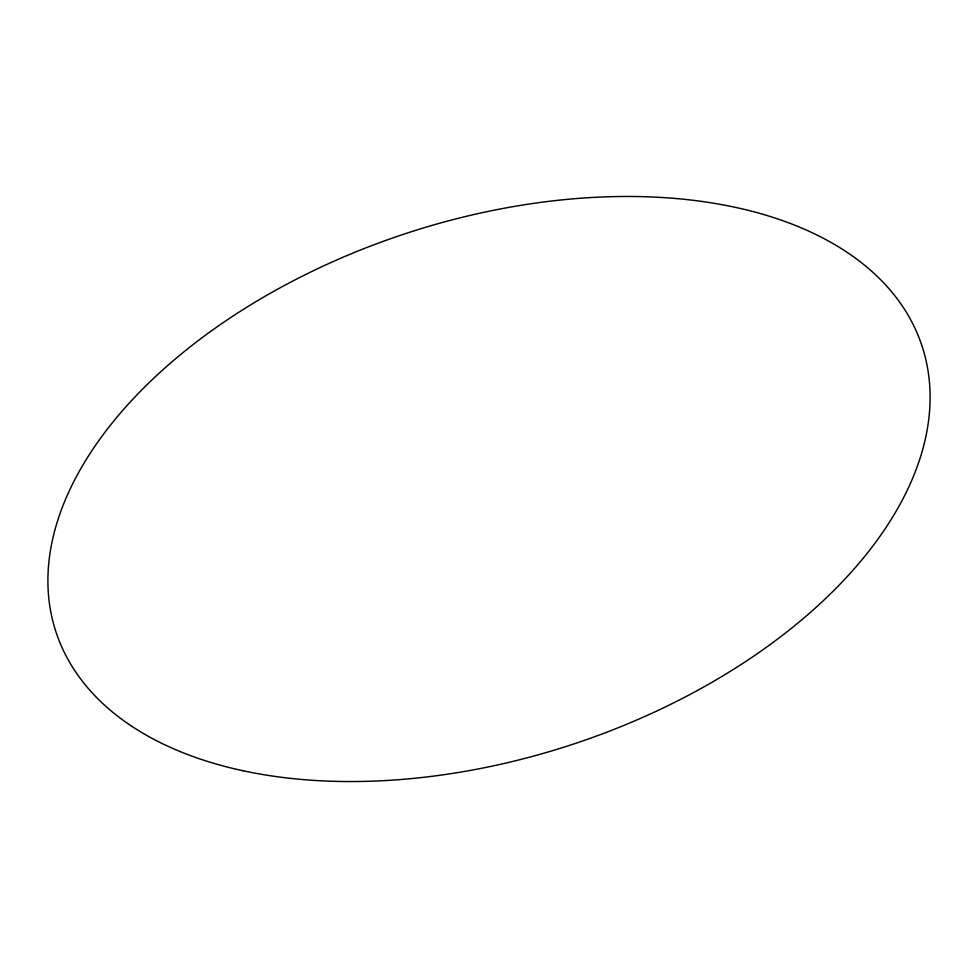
<?xml version="1.0" encoding="UTF-8"?>
<svg xmlns="http://www.w3.org/2000/svg" width="978" height="978" viewBox="0 0 978 978"><rect width="100%" height="100%" fill="white"/><g stroke="black" fill="none" stroke-linecap="round" stroke-linejoin="round"><path stroke-width="1.47" d="M243.143 770.774A456.029 268.693 -18.3 0 0 929.1 416.225A456.029 268.693 -18.3 0 0 294.757 280.014A456.029 268.693 -18.3 0 0 243.143 770.774"/></g></svg>
